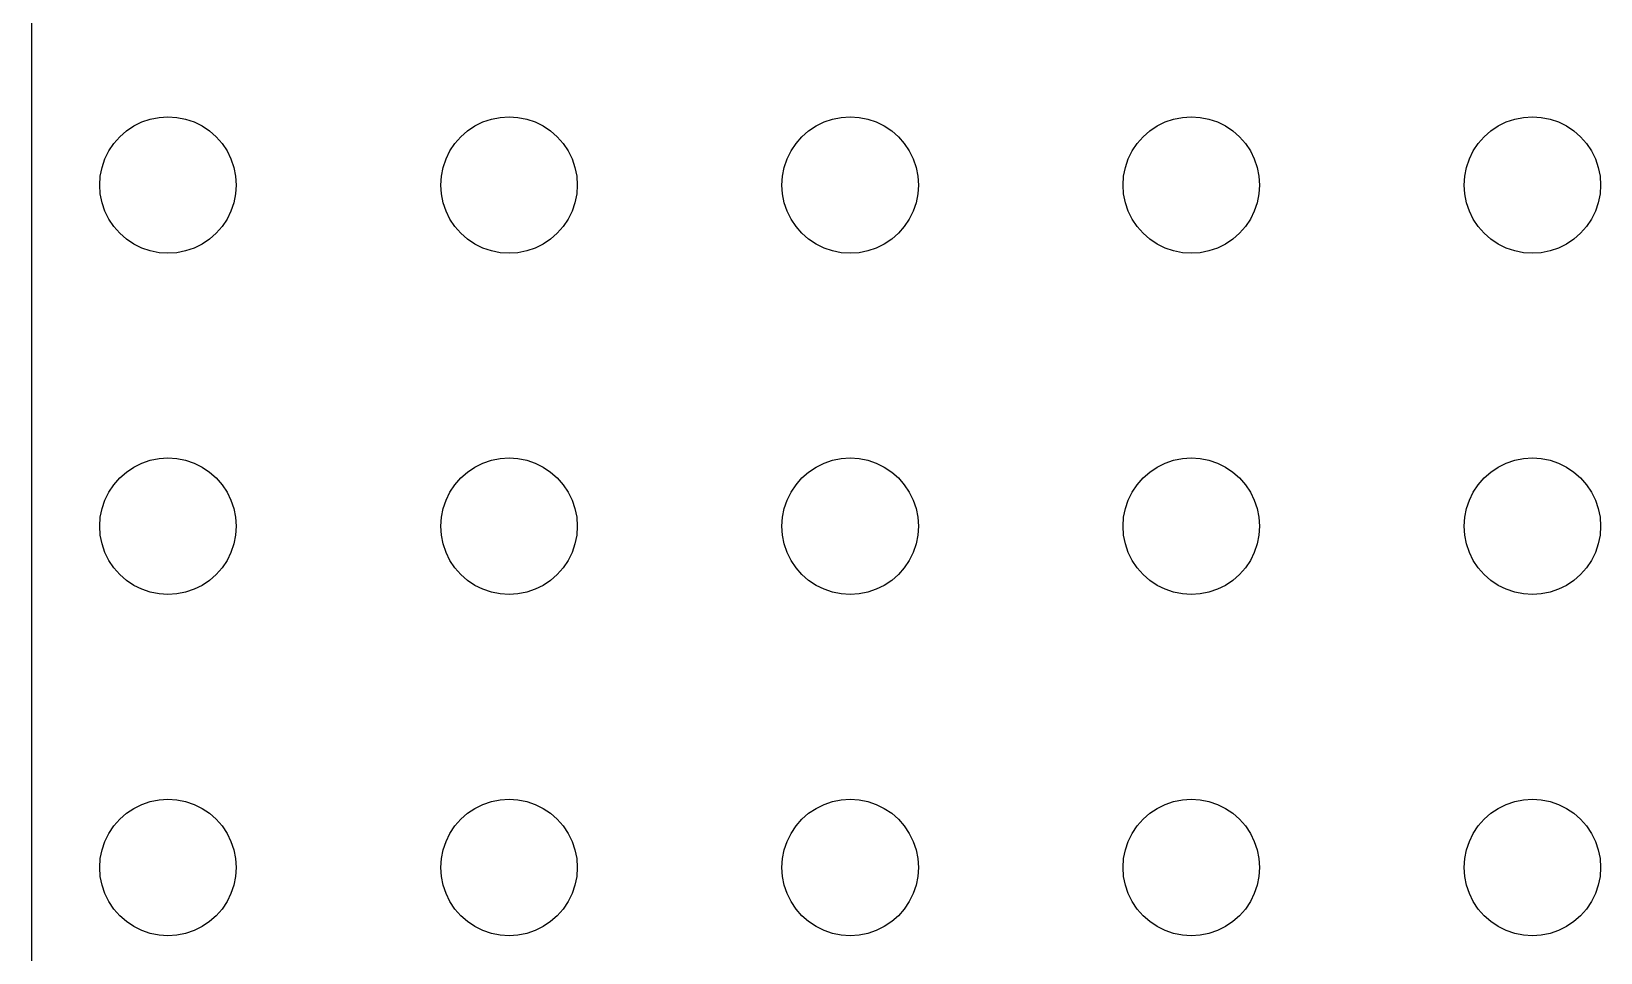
# Model space of a CAD drawing. Header units: metres. Extents: x -149 to 149, y -149 to 149.
# Drawn here: x -148.5 to -79.5, y 33.8 to 74.3 of the extents above; entities that cross this region are included whole.
import ezdxf

# ---------------------------------------------------------------- set-up
doc = ezdxf.new("R2010")
doc.units = ezdxf.units.M

msp = doc.modelspace()

# ---------------------------------------------------------------- linework, layer by layer
for p, q in [((-148.505, 143.505), (-148.505, -143.505)), ((-143.648, 70.2716), (-143.276, 70.3978)), ((-143.276, 70.3978), (-142.892, 70.4743)), ((-142.892, 70.4743), (-142.5, 70.5)), ((-142.5, 70.5), (-142.108, 70.4743)), ((-142.108, 70.4743), (-141.724, 70.3978)), ((-141.724, 70.3978), (-141.352, 70.2716)), ((-128.648, 70.2716), (-128.276, 70.3978)), ((-128.276, 70.3978), (-127.892, 70.4743)), ((-127.892, 70.4743), (-127.5, 70.5)), ((-127.5, 70.5), (-127.108, 70.4743)), ((-127.108, 70.4743), (-126.724, 70.3978)), ((-126.724, 70.3978), (-126.352, 70.2716)), ((-113.648, 70.2716), (-113.276, 70.3978)), ((-113.276, 70.3978), (-112.892, 70.4743)), ((-112.892, 70.4743), (-112.5, 70.5)), ((-112.5, 70.5), (-112.108, 70.4743)), ((-112.108, 70.4743), (-111.724, 70.3978)), ((-111.724, 70.3978), (-111.352, 70.2716)), ((-98.648, 70.2716), (-98.2765, 70.3978)), ((-98.2765, 70.3978), (-97.8916, 70.4743)), ((-97.8916, 70.4743), (-97.5, 70.5)), ((-97.5, 70.5), (-97.1084, 70.4743)), ((-97.1084, 70.4743), (-96.7235, 70.3978)), ((-96.7235, 70.3978), (-96.3519, 70.2716)), ((-83.648, 70.2716), (-83.2765, 70.3978)), ((-83.2765, 70.3978), (-82.8916, 70.4743)), ((-82.8916, 70.4743), (-82.5, 70.5)), ((-82.5, 70.5), (-82.1084, 70.4743)), ((-82.1084, 70.4743), (-81.7235, 70.3978)), ((-81.7235, 70.3978), (-81.3519, 70.2716)), ((-144.621, 69.6213), (-144.326, 69.8801)), ((-144.326, 69.8801), (-144, 70.0981)), ((-144, 70.0981), (-143.648, 70.2716)), ((-141.352, 70.2716), (-141, 70.0981)), ((-141, 70.0981), (-140.674, 69.8801)), ((-140.674, 69.8801), (-140.379, 69.6213)), ((-129.621, 69.6213), (-129.326, 69.8801)), ((-129.326, 69.8801), (-129, 70.0981)), ((-129, 70.0981), (-128.648, 70.2716)), ((-126.352, 70.2716), (-126, 70.0981)), ((-126, 70.0981), (-125.674, 69.8801)), ((-125.674, 69.8801), (-125.379, 69.6213)), ((-114.621, 69.6213), (-114.326, 69.8801)), ((-114.326, 69.8801), (-114, 70.0981)), ((-114, 70.0981), (-113.648, 70.2716)), ((-111.352, 70.2716), (-111, 70.0981)), ((-111, 70.0981), (-110.674, 69.8801)), ((-110.674, 69.8801), (-110.379, 69.6213)), ((-99.6213, 69.6213), (-99.3263, 69.8801)), ((-99.3263, 69.8801), (-99, 70.0981)), ((-99, 70.0981), (-98.648, 70.2716)), ((-96.3519, 70.2716), (-96, 70.0981)), ((-96, 70.0981), (-95.6737, 69.8801)), ((-95.6737, 69.8801), (-95.3787, 69.6213)), ((-84.6213, 69.6213), (-84.3263, 69.8801)), ((-84.3263, 69.8801), (-84, 70.0981)), ((-84, 70.0981), (-83.648, 70.2716)), ((-81.3519, 70.2716), (-81, 70.0981)), ((-81, 70.0981), (-80.6737, 69.8801)), ((-80.6737, 69.8801), (-80.3787, 69.6213)), ((-145.098, 69), (-144.88, 69.3263)), ((-144.88, 69.3263), (-144.621, 69.6213)), ((-140.379, 69.6213), (-140.12, 69.3263)), ((-140.12, 69.3263), (-139.902, 69)), ((-130.098, 69), (-129.88, 69.3263)), ((-129.88, 69.3263), (-129.621, 69.6213)), ((-125.379, 69.6213), (-125.12, 69.3263)), ((-125.12, 69.3263), (-124.902, 69)), ((-115.098, 69), (-114.88, 69.3263)), ((-114.88, 69.3263), (-114.621, 69.6213)), ((-110.379, 69.6213), (-110.12, 69.3263)), ((-110.12, 69.3263), (-109.902, 69)), ((-100.098, 69), (-99.8801, 69.3263)), ((-99.8801, 69.3263), (-99.6213, 69.6213)), ((-95.3787, 69.6213), (-95.1199, 69.3263)), ((-95.1199, 69.3263), (-94.9019, 69)), ((-85.0981, 69), (-84.8801, 69.3263)), ((-84.8801, 69.3263), (-84.6213, 69.6213)), ((-80.3787, 69.6213), (-80.1199, 69.3263)), ((-80.1199, 69.3263), (-79.9019, 69)), ((-145.398, 68.2765), (-145.272, 68.648)), ((-145.272, 68.648), (-145.098, 69)), ((-139.902, 69), (-139.728, 68.648)), ((-139.728, 68.648), (-139.602, 68.2765)), ((-130.398, 68.2765), (-130.272, 68.648)), ((-130.272, 68.648), (-130.098, 69)), ((-124.902, 69), (-124.728, 68.648)), ((-124.728, 68.648), (-124.602, 68.2765)), ((-115.398, 68.2765), (-115.272, 68.648)), ((-115.272, 68.648), (-115.098, 69)), ((-109.902, 69), (-109.728, 68.648)), ((-109.728, 68.648), (-109.602, 68.2765)), ((-100.398, 68.2765), (-100.272, 68.648)), ((-100.272, 68.648), (-100.098, 69)), ((-94.9019, 69), (-94.7284, 68.648)), ((-94.7284, 68.648), (-94.6022, 68.2765)), ((-85.3978, 68.2765), (-85.2716, 68.648)), ((-85.2716, 68.648), (-85.0981, 69)), ((-79.9019, 69), (-79.7284, 68.648)), ((-79.7284, 68.648), (-79.6022, 68.2765)), ((-145.5, 67.5), (-145.474, 67.8916)), ((-145.474, 67.8916), (-145.398, 68.2765)), ((-139.602, 68.2765), (-139.526, 67.8916)), ((-139.526, 67.8916), (-139.5, 67.5)), ((-130.5, 67.5), (-130.474, 67.8916)), ((-130.474, 67.8916), (-130.398, 68.2765)), ((-124.602, 68.2765), (-124.526, 67.8916)), ((-124.526, 67.8916), (-124.5, 67.5)), ((-115.5, 67.5), (-115.474, 67.8916)), ((-115.474, 67.8916), (-115.398, 68.2765)), ((-109.602, 68.2765), (-109.526, 67.8916)), ((-109.526, 67.8916), (-109.5, 67.5)), ((-100.5, 67.5), (-100.474, 67.8916)), ((-100.474, 67.8916), (-100.398, 68.2765)), ((-94.6022, 68.2765), (-94.5257, 67.8916)), ((-94.5257, 67.8916), (-94.5, 67.5)), ((-85.5, 67.5), (-85.4743, 67.8916)), ((-85.4743, 67.8916), (-85.3978, 68.2765)), ((-79.6022, 68.2765), (-79.5257, 67.8916)), ((-79.5257, 67.8916), (-79.5, 67.5)), ((-145.474, 67.1084), (-145.5, 67.5)), ((-145.398, 66.7235), (-145.474, 67.1084)), ((-139.526, 67.1084), (-139.602, 66.7235)), ((-139.5, 67.5), (-139.526, 67.1084)), ((-130.474, 67.1084), (-130.5, 67.5)), ((-130.398, 66.7235), (-130.474, 67.1084)), ((-124.526, 67.1084), (-124.602, 66.7235)), ((-124.5, 67.5), (-124.526, 67.1084)), ((-115.474, 67.1084), (-115.5, 67.5)), ((-115.398, 66.7235), (-115.474, 67.1084)), ((-109.526, 67.1084), (-109.602, 66.7235)), ((-109.5, 67.5), (-109.526, 67.1084)), ((-100.474, 67.1084), (-100.5, 67.5)), ((-100.398, 66.7235), (-100.474, 67.1084)), ((-94.5257, 67.1084), (-94.6022, 66.7235)), ((-94.5, 67.5), (-94.5257, 67.1084)), ((-85.4743, 67.1084), (-85.5, 67.5)), ((-85.3978, 66.7235), (-85.4743, 67.1084)), ((-79.5257, 67.1084), (-79.6022, 66.7235)), ((-79.5, 67.5), (-79.5257, 67.1084)), ((-145.272, 66.3519), (-145.398, 66.7235)), ((-145.098, 66), (-145.272, 66.3519)), ((-139.728, 66.3519), (-139.902, 66)), ((-139.602, 66.7235), (-139.728, 66.3519)), ((-130.272, 66.3519), (-130.398, 66.7235)), ((-130.098, 66), (-130.272, 66.3519)), ((-124.728, 66.3519), (-124.902, 66)), ((-124.602, 66.7235), (-124.728, 66.3519)), ((-115.272, 66.3519), (-115.398, 66.7235)), ((-115.098, 66), (-115.272, 66.3519)), ((-109.728, 66.3519), (-109.902, 66)), ((-109.602, 66.7235), (-109.728, 66.3519)), ((-100.272, 66.3519), (-100.398, 66.7235)), ((-100.098, 66), (-100.272, 66.3519)), ((-94.7284, 66.3519), (-94.9019, 66)), ((-94.6022, 66.7235), (-94.7284, 66.3519)), ((-85.2716, 66.3519), (-85.3978, 66.7235)), ((-85.0981, 66), (-85.2716, 66.3519)), ((-79.7284, 66.3519), (-79.9019, 66)), ((-79.6022, 66.7235), (-79.7284, 66.3519)), ((-144.88, 65.6737), (-145.098, 66)), ((-144.621, 65.3787), (-144.88, 65.6737)), ((-140.12, 65.6737), (-140.379, 65.3787)), ((-139.902, 66), (-140.12, 65.6737)), ((-129.88, 65.6737), (-130.098, 66)), ((-129.621, 65.3787), (-129.88, 65.6737)), ((-125.12, 65.6737), (-125.379, 65.3787)), ((-124.902, 66), (-125.12, 65.6737)), ((-114.88, 65.6737), (-115.098, 66)), ((-114.621, 65.3787), (-114.88, 65.6737)), ((-110.12, 65.6737), (-110.379, 65.3787)), ((-109.902, 66), (-110.12, 65.6737)), ((-99.8801, 65.6737), (-100.098, 66)), ((-99.6213, 65.3787), (-99.8801, 65.6737)), ((-95.1199, 65.6737), (-95.3787, 65.3787)), ((-94.9019, 66), (-95.1199, 65.6737)), ((-84.8801, 65.6737), (-85.0981, 66)), ((-84.6213, 65.3787), (-84.8801, 65.6737)), ((-80.1199, 65.6737), (-80.3787, 65.3787)), ((-79.9019, 66), (-80.1199, 65.6737)), ((-144.326, 65.1199), (-144.621, 65.3787)), ((-144, 64.9019), (-144.326, 65.1199)), ((-143.648, 64.7284), (-144, 64.9019)), ((-141, 64.9019), (-141.352, 64.7284)), ((-140.674, 65.1199), (-141, 64.9019)), ((-140.379, 65.3787), (-140.674, 65.1199)), ((-129.326, 65.1199), (-129.621, 65.3787)), ((-129, 64.9019), (-129.326, 65.1199)), ((-128.648, 64.7284), (-129, 64.9019)), ((-126, 64.9019), (-126.352, 64.7284)), ((-125.674, 65.1199), (-126, 64.9019)), ((-125.379, 65.3787), (-125.674, 65.1199)), ((-114.326, 65.1199), (-114.621, 65.3787)), ((-114, 64.9019), (-114.326, 65.1199)), ((-113.648, 64.7284), (-114, 64.9019)), ((-111, 64.9019), (-111.352, 64.7284)), ((-110.674, 65.1199), (-111, 64.9019)), ((-110.379, 65.3787), (-110.674, 65.1199)), ((-99.3263, 65.1199), (-99.6213, 65.3787)), ((-99, 64.9019), (-99.3263, 65.1199)), ((-98.648, 64.7284), (-99, 64.9019)), ((-96, 64.9019), (-96.3519, 64.7284)), ((-95.6737, 65.1199), (-96, 64.9019)), ((-95.3787, 65.3787), (-95.6737, 65.1199)), ((-84.3263, 65.1199), (-84.6213, 65.3787)), ((-84, 64.9019), (-84.3263, 65.1199)), ((-83.648, 64.7284), (-84, 64.9019)), ((-81, 64.9019), (-81.3519, 64.7284)), ((-80.6737, 65.1199), (-81, 64.9019)), ((-80.3787, 65.3787), (-80.6737, 65.1199)), ((-143.276, 64.6022), (-143.648, 64.7284)), ((-142.892, 64.5257), (-143.276, 64.6022)), ((-142.5, 64.5), (-142.892, 64.5257)), ((-142.108, 64.5257), (-142.5, 64.5)), ((-141.724, 64.6022), (-142.108, 64.5257)), ((-141.352, 64.7284), (-141.724, 64.6022)), ((-128.276, 64.6022), (-128.648, 64.7284)), ((-127.892, 64.5257), (-128.276, 64.6022)), ((-127.5, 64.5), (-127.892, 64.5257)), ((-127.108, 64.5257), (-127.5, 64.5)), ((-126.724, 64.6022), (-127.108, 64.5257)), ((-126.352, 64.7284), (-126.724, 64.6022)), ((-113.276, 64.6022), (-113.648, 64.7284)), ((-112.892, 64.5257), (-113.276, 64.6022)), ((-112.5, 64.5), (-112.892, 64.5257)), ((-112.108, 64.5257), (-112.5, 64.5)), ((-111.724, 64.6022), (-112.108, 64.5257)), ((-111.352, 64.7284), (-111.724, 64.6022)), ((-98.2765, 64.6022), (-98.648, 64.7284)), ((-97.8916, 64.5257), (-98.2765, 64.6022)), ((-97.5, 64.5), (-97.8916, 64.5257)), ((-97.1084, 64.5257), (-97.5, 64.5)), ((-96.7235, 64.6022), (-97.1084, 64.5257)), ((-96.3519, 64.7284), (-96.7235, 64.6022)), ((-83.2765, 64.6022), (-83.648, 64.7284)), ((-82.8916, 64.5257), (-83.2765, 64.6022)), ((-82.5, 64.5), (-82.8916, 64.5257)), ((-82.1084, 64.5257), (-82.5, 64.5)), ((-81.7235, 64.6022), (-82.1084, 64.5257)), ((-81.3519, 64.7284), (-81.7235, 64.6022)), ((-144, 55.0981), (-143.648, 55.2716)), ((-143.648, 55.2716), (-143.276, 55.3978)), ((-143.276, 55.3978), (-142.892, 55.4743)), ((-142.892, 55.4743), (-142.5, 55.5)), ((-142.5, 55.5), (-142.108, 55.4743)), ((-142.108, 55.4743), (-141.724, 55.3978)), ((-141.724, 55.3978), (-141.352, 55.2716)), ((-141.352, 55.2716), (-141, 55.0981)), ((-129, 55.0981), (-128.648, 55.2716)), ((-128.648, 55.2716), (-128.276, 55.3978)), ((-128.276, 55.3978), (-127.892, 55.4743)), ((-127.892, 55.4743), (-127.5, 55.5)), ((-127.5, 55.5), (-127.108, 55.4743)), ((-127.108, 55.4743), (-126.724, 55.3978)), ((-126.724, 55.3978), (-126.352, 55.2716)), ((-126.352, 55.2716), (-126, 55.0981)), ((-114, 55.0981), (-113.648, 55.2716)), ((-113.648, 55.2716), (-113.276, 55.3978)), ((-113.276, 55.3978), (-112.892, 55.4743)), ((-112.892, 55.4743), (-112.5, 55.5)), ((-112.5, 55.5), (-112.108, 55.4743)), ((-112.108, 55.4743), (-111.724, 55.3978)), ((-111.724, 55.3978), (-111.352, 55.2716)), ((-111.352, 55.2716), (-111, 55.0981)), ((-99, 55.0981), (-98.648, 55.2716)), ((-98.648, 55.2716), (-98.2765, 55.3978)), ((-98.2765, 55.3978), (-97.8916, 55.4743)), ((-97.8916, 55.4743), (-97.5, 55.5)), ((-97.5, 55.5), (-97.1084, 55.4743)), ((-97.1084, 55.4743), (-96.7235, 55.3978)), ((-96.7235, 55.3978), (-96.3519, 55.2716)), ((-96.3519, 55.2716), (-96, 55.0981)), ((-84, 55.0981), (-83.648, 55.2716)), ((-83.648, 55.2716), (-83.2765, 55.3978)), ((-83.2765, 55.3978), (-82.8916, 55.4743)), ((-82.8916, 55.4743), (-82.5, 55.5)), ((-82.5, 55.5), (-82.1084, 55.4743)), ((-82.1084, 55.4743), (-81.7235, 55.3978)), ((-81.7235, 55.3978), (-81.3519, 55.2716)), ((-81.3519, 55.2716), (-81, 55.0981)), ((-144.88, 54.3263), (-144.621, 54.6213)), ((-144.621, 54.6213), (-144.326, 54.8801)), ((-144.326, 54.8801), (-144, 55.0981)), ((-141, 55.0981), (-140.674, 54.8801)), ((-140.674, 54.8801), (-140.379, 54.6213)), ((-140.379, 54.6213), (-140.12, 54.3263)), ((-129.88, 54.3263), (-129.621, 54.6213)), ((-129.621, 54.6213), (-129.326, 54.8801)), ((-129.326, 54.8801), (-129, 55.0981)), ((-126, 55.0981), (-125.674, 54.8801)), ((-125.674, 54.8801), (-125.379, 54.6213)), ((-125.379, 54.6213), (-125.12, 54.3263)), ((-114.88, 54.3263), (-114.621, 54.6213)), ((-114.621, 54.6213), (-114.326, 54.8801)), ((-114.326, 54.8801), (-114, 55.0981)), ((-111, 55.0981), (-110.674, 54.8801)), ((-110.674, 54.8801), (-110.379, 54.6213)), ((-110.379, 54.6213), (-110.12, 54.3263)), ((-99.8801, 54.3263), (-99.6213, 54.6213)), ((-99.6213, 54.6213), (-99.3263, 54.8801)), ((-99.3263, 54.8801), (-99, 55.0981)), ((-96, 55.0981), (-95.6737, 54.8801)), ((-95.6737, 54.8801), (-95.3787, 54.6213)), ((-95.3787, 54.6213), (-95.1199, 54.3263)), ((-84.8801, 54.3263), (-84.6213, 54.6213)), ((-84.6213, 54.6213), (-84.3263, 54.8801)), ((-84.3263, 54.8801), (-84, 55.0981)), ((-81, 55.0981), (-80.6737, 54.8801)), ((-80.6737, 54.8801), (-80.3787, 54.6213)), ((-80.3787, 54.6213), (-80.1199, 54.3263)), ((-145.272, 53.648), (-145.098, 54)), ((-145.098, 54), (-144.88, 54.3263)), ((-140.12, 54.3263), (-139.902, 54)), ((-139.902, 54), (-139.728, 53.648)), ((-130.272, 53.648), (-130.098, 54)), ((-130.098, 54), (-129.88, 54.3263)), ((-125.12, 54.3263), (-124.902, 54)), ((-124.902, 54), (-124.728, 53.648)), ((-115.272, 53.648), (-115.098, 54)), ((-115.098, 54), (-114.88, 54.3263)), ((-110.12, 54.3263), (-109.902, 54)), ((-109.902, 54), (-109.728, 53.648)), ((-100.272, 53.648), (-100.098, 54)), ((-100.098, 54), (-99.8801, 54.3263)), ((-95.1199, 54.3263), (-94.9019, 54)), ((-94.9019, 54), (-94.7284, 53.648)), ((-85.2716, 53.648), (-85.0981, 54)), ((-85.0981, 54), (-84.8801, 54.3263)), ((-80.1199, 54.3263), (-79.9019, 54)), ((-79.9019, 54), (-79.7284, 53.648)), ((-145.474, 52.8916), (-145.398, 53.2765)), ((-145.398, 53.2765), (-145.272, 53.648)), ((-139.728, 53.648), (-139.602, 53.2765)), ((-139.602, 53.2765), (-139.526, 52.8916)), ((-130.474, 52.8916), (-130.398, 53.2765)), ((-130.398, 53.2765), (-130.272, 53.648)), ((-124.728, 53.648), (-124.602, 53.2765)), ((-124.602, 53.2765), (-124.526, 52.8916)), ((-115.474, 52.8916), (-115.398, 53.2765)), ((-115.398, 53.2765), (-115.272, 53.648)), ((-109.728, 53.648), (-109.602, 53.2765)), ((-109.602, 53.2765), (-109.526, 52.8916)), ((-100.474, 52.8916), (-100.398, 53.2765)), ((-100.398, 53.2765), (-100.272, 53.648)), ((-94.7284, 53.648), (-94.6022, 53.2765)), ((-94.6022, 53.2765), (-94.5257, 52.8916)), ((-85.4743, 52.8916), (-85.3978, 53.2765)), ((-85.3978, 53.2765), (-85.2716, 53.648)), ((-79.7284, 53.648), (-79.6022, 53.2765)), ((-79.6022, 53.2765), (-79.5257, 52.8916)), ((-145.5, 52.5), (-145.474, 52.8916)), ((-145.474, 52.1084), (-145.5, 52.5)), ((-139.526, 52.8916), (-139.5, 52.5)), ((-139.5, 52.5), (-139.526, 52.1084)), ((-130.5, 52.5), (-130.474, 52.8916)), ((-130.474, 52.1084), (-130.5, 52.5)), ((-124.526, 52.8916), (-124.5, 52.5)), ((-124.5, 52.5), (-124.526, 52.1084)), ((-115.5, 52.5), (-115.474, 52.8916)), ((-115.474, 52.1084), (-115.5, 52.5)), ((-109.526, 52.8916), (-109.5, 52.5)), ((-109.5, 52.5), (-109.526, 52.1084)), ((-100.5, 52.5), (-100.474, 52.8916)), ((-100.474, 52.1084), (-100.5, 52.5)), ((-94.5257, 52.8916), (-94.5, 52.5)), ((-94.5, 52.5), (-94.5257, 52.1084)), ((-85.5, 52.5), (-85.4743, 52.8916)), ((-85.4743, 52.1084), (-85.5, 52.5)), ((-79.5257, 52.8916), (-79.5, 52.5)), ((-79.5, 52.5), (-79.5257, 52.1084)), ((-145.398, 51.7235), (-145.474, 52.1084)), ((-139.526, 52.1084), (-139.602, 51.7235)), ((-130.398, 51.7235), (-130.474, 52.1084)), ((-124.526, 52.1084), (-124.602, 51.7235)), ((-115.398, 51.7235), (-115.474, 52.1084)), ((-109.526, 52.1084), (-109.602, 51.7235)), ((-100.398, 51.7235), (-100.474, 52.1084)), ((-94.5257, 52.1084), (-94.6022, 51.7235)), ((-85.3978, 51.7235), (-85.4743, 52.1084)), ((-79.5257, 52.1084), (-79.6022, 51.7235)), ((-145.272, 51.3519), (-145.398, 51.7235)), ((-145.098, 51), (-145.272, 51.3519)), ((-139.728, 51.3519), (-139.902, 51)), ((-139.602, 51.7235), (-139.728, 51.3519)), ((-130.272, 51.3519), (-130.398, 51.7235)), ((-130.098, 51), (-130.272, 51.3519)), ((-124.728, 51.3519), (-124.902, 51)), ((-124.602, 51.7235), (-124.728, 51.3519)), ((-115.272, 51.3519), (-115.398, 51.7235)), ((-115.098, 51), (-115.272, 51.3519)), ((-109.728, 51.3519), (-109.902, 51)), ((-109.602, 51.7235), (-109.728, 51.3519)), ((-100.272, 51.3519), (-100.398, 51.7235)), ((-100.098, 51), (-100.272, 51.3519)), ((-94.7284, 51.3519), (-94.9019, 51)), ((-94.6022, 51.7235), (-94.7284, 51.3519)), ((-85.2716, 51.3519), (-85.3978, 51.7235)), ((-85.0981, 51), (-85.2716, 51.3519)), ((-79.7284, 51.3519), (-79.9019, 51)), ((-79.6022, 51.7235), (-79.7284, 51.3519)), ((-144.88, 50.6737), (-145.098, 51)), ((-144.621, 50.3787), (-144.88, 50.6737)), ((-144.326, 50.1199), (-144.621, 50.3787)), ((-140.379, 50.3787), (-140.674, 50.1199)), ((-140.12, 50.6737), (-140.379, 50.3787)), ((-139.902, 51), (-140.12, 50.6737)), ((-129.88, 50.6737), (-130.098, 51)), ((-129.621, 50.3787), (-129.88, 50.6737)), ((-129.326, 50.1199), (-129.621, 50.3787)), ((-125.379, 50.3787), (-125.674, 50.1199)), ((-125.12, 50.6737), (-125.379, 50.3787)), ((-124.902, 51), (-125.12, 50.6737)), ((-114.88, 50.6737), (-115.098, 51)), ((-114.621, 50.3787), (-114.88, 50.6737)), ((-114.326, 50.1199), (-114.621, 50.3787)), ((-110.379, 50.3787), (-110.674, 50.1199)), ((-110.12, 50.6737), (-110.379, 50.3787)), ((-109.902, 51), (-110.12, 50.6737)), ((-99.8801, 50.6737), (-100.098, 51)), ((-99.6213, 50.3787), (-99.8801, 50.6737)), ((-99.3263, 50.1199), (-99.6213, 50.3787)), ((-95.3787, 50.3787), (-95.6737, 50.1199)), ((-95.1199, 50.6737), (-95.3787, 50.3787)), ((-94.9019, 51), (-95.1199, 50.6737)), ((-84.8801, 50.6737), (-85.0981, 51)), ((-84.6213, 50.3787), (-84.8801, 50.6737)), ((-84.3263, 50.1199), (-84.6213, 50.3787)), ((-80.3787, 50.3787), (-80.6737, 50.1199)), ((-80.1199, 50.6737), (-80.3787, 50.3787)), ((-79.9019, 51), (-80.1199, 50.6737)), ((-144, 49.9019), (-144.326, 50.1199)), ((-143.648, 49.7284), (-144, 49.9019)), ((-143.276, 49.6022), (-143.648, 49.7284)), ((-141.352, 49.7284), (-141.724, 49.6022)), ((-141, 49.9019), (-141.352, 49.7284)), ((-140.674, 50.1199), (-141, 49.9019)), ((-129, 49.9019), (-129.326, 50.1199)), ((-128.648, 49.7284), (-129, 49.9019)), ((-128.276, 49.6022), (-128.648, 49.7284)), ((-126.352, 49.7284), (-126.724, 49.6022)), ((-126, 49.9019), (-126.352, 49.7284)), ((-125.674, 50.1199), (-126, 49.9019)), ((-114, 49.9019), (-114.326, 50.1199)), ((-113.648, 49.7284), (-114, 49.9019)), ((-113.276, 49.6022), (-113.648, 49.7284)), ((-111.352, 49.7284), (-111.724, 49.6022)), ((-111, 49.9019), (-111.352, 49.7284)), ((-110.674, 50.1199), (-111, 49.9019)), ((-99, 49.9019), (-99.3263, 50.1199)), ((-98.648, 49.7284), (-99, 49.9019)), ((-98.2765, 49.6022), (-98.648, 49.7284)), ((-96.3519, 49.7284), (-96.7235, 49.6022)), ((-96, 49.9019), (-96.3519, 49.7284)), ((-95.6737, 50.1199), (-96, 49.9019)), ((-84, 49.9019), (-84.3263, 50.1199)), ((-83.648, 49.7284), (-84, 49.9019)), ((-83.2765, 49.6022), (-83.648, 49.7284)), ((-81.3519, 49.7284), (-81.7235, 49.6022)), ((-81, 49.9019), (-81.3519, 49.7284)), ((-80.6737, 50.1199), (-81, 49.9019)), ((-142.892, 49.5257), (-143.276, 49.6022)), ((-142.5, 49.5), (-142.892, 49.5257)), ((-142.108, 49.5257), (-142.5, 49.5)), ((-141.724, 49.6022), (-142.108, 49.5257)), ((-127.892, 49.5257), (-128.276, 49.6022)), ((-127.5, 49.5), (-127.892, 49.5257)), ((-127.108, 49.5257), (-127.5, 49.5)), ((-126.724, 49.6022), (-127.108, 49.5257)), ((-112.892, 49.5257), (-113.276, 49.6022)), ((-112.5, 49.5), (-112.892, 49.5257)), ((-112.108, 49.5257), (-112.5, 49.5)), ((-111.724, 49.6022), (-112.108, 49.5257)), ((-97.8916, 49.5257), (-98.2765, 49.6022)), ((-97.5, 49.5), (-97.8916, 49.5257)), ((-97.1084, 49.5257), (-97.5, 49.5)), ((-96.7235, 49.6022), (-97.1084, 49.5257)), ((-82.8916, 49.5257), (-83.2765, 49.6022)), ((-82.5, 49.5), (-82.8916, 49.5257)), ((-82.1084, 49.5257), (-82.5, 49.5)), ((-81.7235, 49.6022), (-82.1084, 49.5257)), ((-144.326, 39.8801), (-144, 40.0981)), ((-144, 40.0981), (-143.648, 40.2716)), ((-143.648, 40.2716), (-143.276, 40.3978)), ((-143.276, 40.3978), (-142.892, 40.4743)), ((-142.892, 40.4743), (-142.5, 40.5)), ((-142.5, 40.5), (-142.108, 40.4743)), ((-142.108, 40.4743), (-141.724, 40.3978)), ((-141.724, 40.3978), (-141.352, 40.2716)), ((-141.352, 40.2716), (-141, 40.0981)), ((-141, 40.0981), (-140.674, 39.8801)), ((-129.326, 39.8801), (-129, 40.0981)), ((-129, 40.0981), (-128.648, 40.2716)), ((-128.648, 40.2716), (-128.276, 40.3978)), ((-128.276, 40.3978), (-127.892, 40.4743)), ((-127.892, 40.4743), (-127.5, 40.5)), ((-127.5, 40.5), (-127.108, 40.4743)), ((-127.108, 40.4743), (-126.724, 40.3978)), ((-126.724, 40.3978), (-126.352, 40.2716)), ((-126.352, 40.2716), (-126, 40.0981)), ((-126, 40.0981), (-125.674, 39.8801)), ((-114.326, 39.8801), (-114, 40.0981)), ((-114, 40.0981), (-113.648, 40.2716)), ((-113.648, 40.2716), (-113.276, 40.3978)), ((-113.276, 40.3978), (-112.892, 40.4743)), ((-112.892, 40.4743), (-112.5, 40.5)), ((-112.5, 40.5), (-112.108, 40.4743)), ((-112.108, 40.4743), (-111.724, 40.3978)), ((-111.724, 40.3978), (-111.352, 40.2716)), ((-111.352, 40.2716), (-111, 40.0981)), ((-111, 40.0981), (-110.674, 39.8801)), ((-99.3263, 39.8801), (-99, 40.0981)), ((-99, 40.0981), (-98.648, 40.2716)), ((-98.648, 40.2716), (-98.2765, 40.3978)), ((-98.2765, 40.3978), (-97.8916, 40.4743)), ((-97.8916, 40.4743), (-97.5, 40.5)), ((-97.5, 40.5), (-97.1084, 40.4743)), ((-97.1084, 40.4743), (-96.7235, 40.3978)), ((-96.7235, 40.3978), (-96.3519, 40.2716)), ((-96.3519, 40.2716), (-96, 40.0981)), ((-96, 40.0981), (-95.6737, 39.8801)), ((-84.3263, 39.8801), (-84, 40.0981)), ((-84, 40.0981), (-83.648, 40.2716)), ((-83.648, 40.2716), (-83.2765, 40.3978)), ((-83.2765, 40.3978), (-82.8916, 40.4743)), ((-82.8916, 40.4743), (-82.5, 40.5)), ((-82.5, 40.5), (-82.1084, 40.4743)), ((-82.1084, 40.4743), (-81.7235, 40.3978)), ((-81.7235, 40.3978), (-81.3519, 40.2716)), ((-81.3519, 40.2716), (-81, 40.0981)), ((-81, 40.0981), (-80.6737, 39.8801)), ((-144.88, 39.3263), (-144.621, 39.6213)), ((-144.621, 39.6213), (-144.326, 39.8801)), ((-140.674, 39.8801), (-140.379, 39.6213)), ((-140.379, 39.6213), (-140.12, 39.3263)), ((-129.88, 39.3263), (-129.621, 39.6213)), ((-129.621, 39.6213), (-129.326, 39.8801)), ((-125.674, 39.8801), (-125.379, 39.6213)), ((-125.379, 39.6213), (-125.12, 39.3263)), ((-114.88, 39.3263), (-114.621, 39.6213)), ((-114.621, 39.6213), (-114.326, 39.8801)), ((-110.674, 39.8801), (-110.379, 39.6213)), ((-110.379, 39.6213), (-110.12, 39.3263)), ((-99.8801, 39.3263), (-99.6213, 39.6213)), ((-99.6213, 39.6213), (-99.3263, 39.8801)), ((-95.6737, 39.8801), (-95.3787, 39.6213)), ((-95.3787, 39.6213), (-95.1199, 39.3263)), ((-84.8801, 39.3263), (-84.6213, 39.6213)), ((-84.6213, 39.6213), (-84.3263, 39.8801)), ((-80.6737, 39.8801), (-80.3787, 39.6213)), ((-80.3787, 39.6213), (-80.1199, 39.3263)), ((-145.398, 38.2765), (-145.272, 38.648)), ((-145.272, 38.648), (-145.098, 39)), ((-145.098, 39), (-144.88, 39.3263)), ((-140.12, 39.3263), (-139.902, 39)), ((-139.902, 39), (-139.728, 38.648)), ((-139.728, 38.648), (-139.602, 38.2765)), ((-130.398, 38.2765), (-130.272, 38.648)), ((-130.272, 38.648), (-130.098, 39)), ((-130.098, 39), (-129.88, 39.3263)), ((-125.12, 39.3263), (-124.902, 39)), ((-124.902, 39), (-124.728, 38.648)), ((-124.728, 38.648), (-124.602, 38.2765)), ((-115.398, 38.2765), (-115.272, 38.648)), ((-115.272, 38.648), (-115.098, 39)), ((-115.098, 39), (-114.88, 39.3263)), ((-110.12, 39.3263), (-109.902, 39)), ((-109.902, 39), (-109.728, 38.648)), ((-109.728, 38.648), (-109.602, 38.2765)), ((-100.398, 38.2765), (-100.272, 38.648)), ((-100.272, 38.648), (-100.098, 39)), ((-100.098, 39), (-99.8801, 39.3263)), ((-95.1199, 39.3263), (-94.9019, 39)), ((-94.9019, 39), (-94.7284, 38.648)), ((-94.7284, 38.648), (-94.6022, 38.2765)), ((-85.3978, 38.2765), (-85.2716, 38.648)), ((-85.2716, 38.648), (-85.0981, 39)), ((-85.0981, 39), (-84.8801, 39.3263)), ((-80.1199, 39.3263), (-79.9019, 39)), ((-79.9019, 39), (-79.7284, 38.648)), ((-79.7284, 38.648), (-79.6022, 38.2765)), ((-145.474, 37.8916), (-145.398, 38.2765)), ((-139.602, 38.2765), (-139.526, 37.8916)), ((-130.474, 37.8916), (-130.398, 38.2765)), ((-124.602, 38.2765), (-124.526, 37.8916)), ((-115.474, 37.8916), (-115.398, 38.2765)), ((-109.602, 38.2765), (-109.526, 37.8916)), ((-100.474, 37.8916), (-100.398, 38.2765)), ((-94.6022, 38.2765), (-94.5257, 37.8916)), ((-85.4743, 37.8916), (-85.3978, 38.2765)), ((-79.6022, 38.2765), (-79.5257, 37.8916)), ((-145.5, 37.5), (-145.474, 37.8916)), ((-145.474, 37.1084), (-145.5, 37.5)), ((-139.526, 37.8916), (-139.5, 37.5)), ((-139.5, 37.5), (-139.526, 37.1084)), ((-130.5, 37.5), (-130.474, 37.8916)), ((-130.474, 37.1084), (-130.5, 37.5)), ((-124.526, 37.8916), (-124.5, 37.5)), ((-124.5, 37.5), (-124.526, 37.1084)), ((-115.5, 37.5), (-115.474, 37.8916)), ((-115.474, 37.1084), (-115.5, 37.5)), ((-109.526, 37.8916), (-109.5, 37.5)), ((-109.5, 37.5), (-109.526, 37.1084)), ((-100.5, 37.5), (-100.474, 37.8916)), ((-100.474, 37.1084), (-100.5, 37.5)), ((-94.5257, 37.8916), (-94.5, 37.5)), ((-94.5, 37.5), (-94.5257, 37.1084)), ((-85.5, 37.5), (-85.4743, 37.8916)), ((-85.4743, 37.1084), (-85.5, 37.5)), ((-79.5257, 37.8916), (-79.5, 37.5)), ((-79.5, 37.5), (-79.5257, 37.1084)), ((-145.398, 36.7235), (-145.474, 37.1084)), ((-145.272, 36.3519), (-145.398, 36.7235)), ((-139.602, 36.7235), (-139.728, 36.3519)), ((-139.526, 37.1084), (-139.602, 36.7235)), ((-130.398, 36.7235), (-130.474, 37.1084)), ((-130.272, 36.3519), (-130.398, 36.7235)), ((-124.602, 36.7235), (-124.728, 36.3519)), ((-124.526, 37.1084), (-124.602, 36.7235)), ((-115.398, 36.7235), (-115.474, 37.1084)), ((-115.272, 36.3519), (-115.398, 36.7235)), ((-109.602, 36.7235), (-109.728, 36.3519)), ((-109.526, 37.1084), (-109.602, 36.7235)), ((-100.398, 36.7235), (-100.474, 37.1084)), ((-100.272, 36.3519), (-100.398, 36.7235)), ((-94.6022, 36.7235), (-94.7284, 36.3519)), ((-94.5257, 37.1084), (-94.6022, 36.7235)), ((-85.3978, 36.7235), (-85.4743, 37.1084)), ((-85.2716, 36.3519), (-85.3978, 36.7235)), ((-79.6022, 36.7235), (-79.7284, 36.3519)), ((-79.5257, 37.1084), (-79.6022, 36.7235)), ((-145.098, 36), (-145.272, 36.3519)), ((-144.88, 35.6737), (-145.098, 36)), ((-139.902, 36), (-140.12, 35.6737)), ((-139.728, 36.3519), (-139.902, 36)), ((-130.098, 36), (-130.272, 36.3519)), ((-129.88, 35.6737), (-130.098, 36)), ((-124.902, 36), (-125.12, 35.6737)), ((-124.728, 36.3519), (-124.902, 36)), ((-115.098, 36), (-115.272, 36.3519)), ((-114.88, 35.6737), (-115.098, 36)), ((-109.902, 36), (-110.12, 35.6737)), ((-109.728, 36.3519), (-109.902, 36)), ((-100.098, 36), (-100.272, 36.3519)), ((-99.8801, 35.6737), (-100.098, 36)), ((-94.9019, 36), (-95.1199, 35.6737)), ((-94.7284, 36.3519), (-94.9019, 36)), ((-85.0981, 36), (-85.2716, 36.3519)), ((-84.8801, 35.6737), (-85.0981, 36)), ((-79.9019, 36), (-80.1199, 35.6737)), ((-79.7284, 36.3519), (-79.9019, 36)), ((-144.621, 35.3787), (-144.88, 35.6737)), ((-144.326, 35.1199), (-144.621, 35.3787)), ((-140.379, 35.3787), (-140.674, 35.1199)), ((-140.12, 35.6737), (-140.379, 35.3787)), ((-129.621, 35.3787), (-129.88, 35.6737)), ((-129.326, 35.1199), (-129.621, 35.3787)), ((-125.379, 35.3787), (-125.674, 35.1199)), ((-125.12, 35.6737), (-125.379, 35.3787)), ((-114.621, 35.3787), (-114.88, 35.6737)), ((-114.326, 35.1199), (-114.621, 35.3787)), ((-110.379, 35.3787), (-110.674, 35.1199)), ((-110.12, 35.6737), (-110.379, 35.3787)), ((-99.6213, 35.3787), (-99.8801, 35.6737)), ((-99.3263, 35.1199), (-99.6213, 35.3787)), ((-95.3787, 35.3787), (-95.6737, 35.1199)), ((-95.1199, 35.6737), (-95.3787, 35.3787)), ((-84.6213, 35.3787), (-84.8801, 35.6737)), ((-84.3263, 35.1199), (-84.6213, 35.3787)), ((-80.3787, 35.3787), (-80.6737, 35.1199)), ((-80.1199, 35.6737), (-80.3787, 35.3787)), ((-144, 34.9019), (-144.326, 35.1199)), ((-143.648, 34.7284), (-144, 34.9019)), ((-143.276, 34.6022), (-143.648, 34.7284)), ((-142.892, 34.5257), (-143.276, 34.6022)), ((-142.5, 34.5), (-142.892, 34.5257)), ((-142.108, 34.5257), (-142.5, 34.5)), ((-141.724, 34.6022), (-142.108, 34.5257)), ((-141.352, 34.7284), (-141.724, 34.6022)), ((-141, 34.9019), (-141.352, 34.7284)), ((-140.674, 35.1199), (-141, 34.9019)), ((-129, 34.9019), (-129.326, 35.1199)), ((-128.648, 34.7284), (-129, 34.9019)), ((-128.276, 34.6022), (-128.648, 34.7284)), ((-127.892, 34.5257), (-128.276, 34.6022)), ((-127.5, 34.5), (-127.892, 34.5257)), ((-127.108, 34.5257), (-127.5, 34.5)), ((-126.724, 34.6022), (-127.108, 34.5257)), ((-126.352, 34.7284), (-126.724, 34.6022)), ((-126, 34.9019), (-126.352, 34.7284)), ((-125.674, 35.1199), (-126, 34.9019)), ((-114, 34.9019), (-114.326, 35.1199)), ((-113.648, 34.7284), (-114, 34.9019)), ((-113.276, 34.6022), (-113.648, 34.7284)), ((-112.892, 34.5257), (-113.276, 34.6022)), ((-112.5, 34.5), (-112.892, 34.5257)), ((-112.108, 34.5257), (-112.5, 34.5)), ((-111.724, 34.6022), (-112.108, 34.5257)), ((-111.352, 34.7284), (-111.724, 34.6022)), ((-111, 34.9019), (-111.352, 34.7284)), ((-110.674, 35.1199), (-111, 34.9019)), ((-99, 34.9019), (-99.3263, 35.1199)), ((-98.648, 34.7284), (-99, 34.9019)), ((-98.2765, 34.6022), (-98.648, 34.7284)), ((-97.8916, 34.5257), (-98.2765, 34.6022)), ((-97.5, 34.5), (-97.8916, 34.5257)), ((-97.1084, 34.5257), (-97.5, 34.5)), ((-96.7235, 34.6022), (-97.1084, 34.5257)), ((-96.3519, 34.7284), (-96.7235, 34.6022)), ((-96, 34.9019), (-96.3519, 34.7284)), ((-95.6737, 35.1199), (-96, 34.9019)), ((-84, 34.9019), (-84.3263, 35.1199)), ((-83.648, 34.7284), (-84, 34.9019)), ((-83.2765, 34.6022), (-83.648, 34.7284)), ((-82.8916, 34.5257), (-83.2765, 34.6022)), ((-82.5, 34.5), (-82.8916, 34.5257)), ((-82.1084, 34.5257), (-82.5, 34.5)), ((-81.7235, 34.6022), (-82.1084, 34.5257)), ((-81.3519, 34.7284), (-81.7235, 34.6022)), ((-81, 34.9019), (-81.3519, 34.7284)), ((-80.6737, 35.1199), (-81, 34.9019))]:
    msp.add_line(p, q)

doc.saveas('drawing.dxf')
